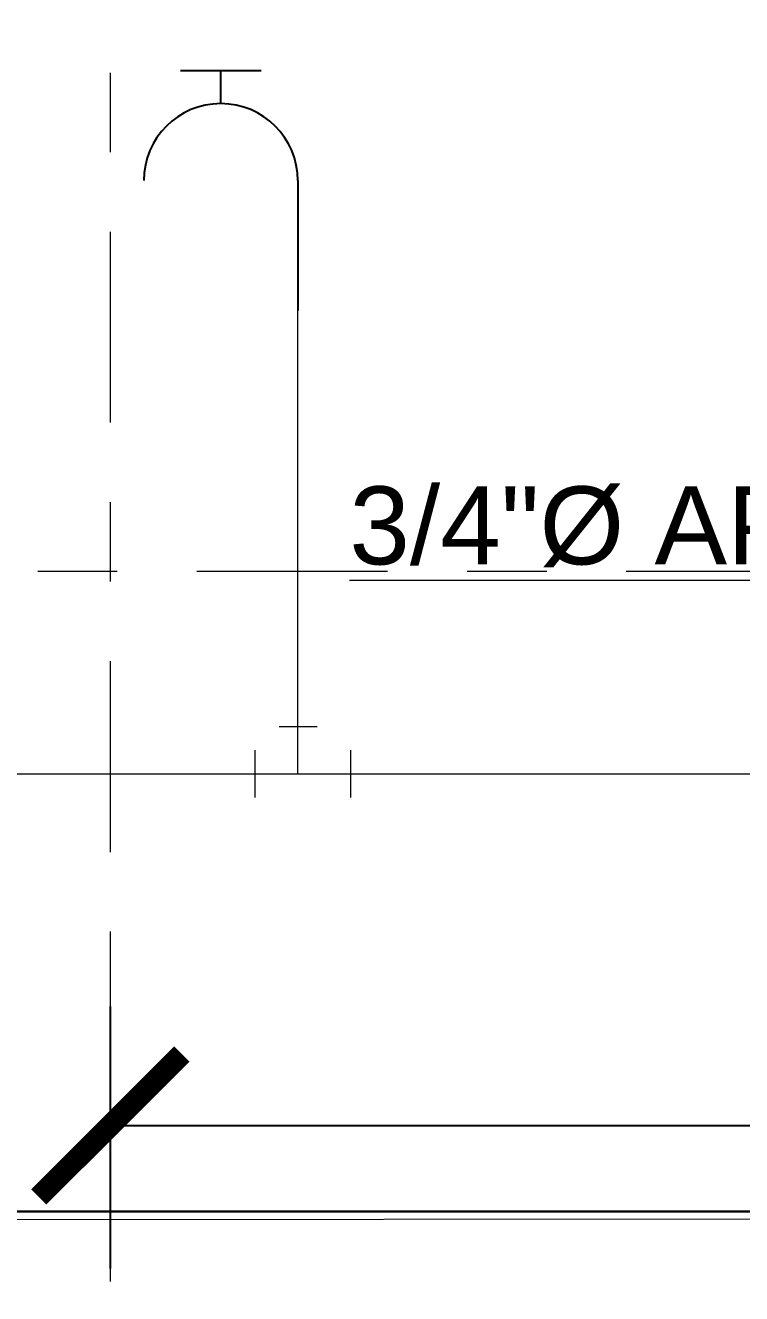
# Model space of a CAD drawing. Header units: millimetres. Extents: x -9559 to 23034, y -7226 to 22400.
# Drawn here: x 249.013 to 249.913, y 40.111 to 41.706 of the extents above; entities that cross this region are included whole.
import ezdxf

# ---------------------------------------------------------------- set-up
doc = ezdxf.new("R2010")
doc.units = ezdxf.units.MM
doc.header["$LTSCALE"] = 0.02
doc.linetypes.add('ACAD_ISO10W100', pattern=[18, 12, -3, 0, -3])
for name, color, linetype, lineweight in [('A-ANNO-DIMS', 251, 'Continuous', 9), ('G-ANNO-TEXT', 250, 'Continuous', 9), ('I-FURN', 9, 'Continuous', 9), ('IH-AGUA FRIA', 140, 'Continuous', 5), ('IH-LLAVES O VALVULAS', 190, 'Continuous', 25), ('S-GRID', 253, 'ACAD_ISO10W100', 5)]:
    doc.layers.add(name, color=color, linetype=linetype, lineweight=lineweight)
doc.styles.add('Arial_4', font='arial.ttf', dxfattribs={"height": 0.105})
doc.styles.get("Standard").update_dxf_attribs({"font": 'GOTHIC.TTF'})
doc.dimstyles.get("Standard").update_dxf_attribs({"dimtxt": 0.18, "dimasz": 0.18, "dimexe": 0.18, "dimexo": 0.0625, "dimgap": 0.09, "dimtad": 0, "dimzin": 3, "dimdsep": 46, "dimtxsty": 'Standard', "dimblk": 'ARCHTICK', "dimcen": 0.09, "dimadec": 0, "dimazin": 0, "dimtfac": 1, "dimtofl": 0, "dimtmove": 0, "dimatfit": 3, "dimldrblk": 'ARCHTICK', "dimfxl": 1, "dimtolj": 1, "dimtzin": 0, "dimarcsym": 0})

# ---------------------------------------------------------------- blocks, each defined once
blk = doc.blocks.new('_ArchTick')
at = {"color": 0, "linetype": 'ByBlock', "const_width": 0.15}
blk.add_lwpolyline([(-0.5, -0.5), (0.5, 0.5)], dxfattribs=at)
blk = doc.blocks.new('*D465')
at = {"layer": 'A-ANNO-DIMS', "color": 0, "lineweight": -2, "transparency": 16777216}
for p, q in [((249.1196438322112, 40.4720127411922), (249.1196438322112, 40.14238070683616)), ((255.1196438322112, 40.4720127411922), (255.1196438322112, 40.14238070683616)), ((249.1196438322112, 40.32238070683616), (251.7991067825851, 40.32238070683616)), ((255.1196438322112, 40.32238070683616), (252.4401808818373, 40.32238070683616))]:
    blk.add_line(p, q, dxfattribs=at)
at = {"layer": 'A-ANNO-DIMS', "color": 0, "lineweight": -2, "transparency": 16777216, "xscale": 0.18, "yscale": 0.18, "zscale": 0.18, "rotation": 180}
blk.add_blockref('_ArchTick', (249.1196438322112, 40.32238070683616), dxfattribs=at)
at = {"layer": 'A-ANNO-DIMS', "color": 0, "lineweight": -2, "transparency": 16777216, "xscale": 0.18, "yscale": 0.18, "zscale": 0.18}
blk.add_blockref('_ArchTick', (255.1196438322112, 40.32238070683616), dxfattribs=at)
at = {"layer": 'A-ANNO-DIMS', "color": 0, "transparency": 16777216, "insert": (252.1196438322112, 40.32238070683616), "char_height": 0.18, "width": 0.6074467504359189, "attachment_point": 5}
blk.add_mtext('\\A1;6.00', dxfattribs=at)
blk = doc.blocks.new('*D583')
at = {"layer": 'I-FURN', "color": 0, "lineweight": -2, "ltscale": 0.2, "transparency": 16777216}
for p, q in [((261.7202413190097, 57.83354033897702), (260.1503399272639, 40.78161644149934)), ((244.780583341498, 40.21401689142537), (259.5280833414984, 40.2140168914254))]:
    blk.add_line(p, q, dxfattribs=at)
for start, end in [(84.73983874230555, 111.3548677973432), (153.3849709449626, 180.0000000000001)]:
    blk.add_arc((260.0980833414984, 40.21401689142539), 0.7499999999999969, start, end, dxfattribs=at)
at = {"layer": 'I-FURN', "color": 0, "lineweight": -2, "ltscale": 0.2, "transparency": 16777216, "xscale": 0.18, "yscale": 0.18, "zscale": 0.18}
for p, rotation in [((260.1668420069793, 40.96085840468059), 354.7398387423056), ((259.3480833414984, 40.2140168914254), 270.0000000000001)]:
    blk.add_blockref('_ArchTick', p, dxfattribs=dict(at, rotation=rotation))
at = {"layer": 'I-FURN', "color": 0, "ltscale": 0.2, "transparency": 16777216, "insert": (259.5926473906158, 40.76812383016134), "char_height": 0.18, "attachment_point": 5, "rotation": 42.36991937115292}
blk.add_mtext('\\A1;95°', dxfattribs=at)
blk = doc.blocks.new('*D584')
at = {"layer": 'I-FURN', "color": 0, "lineweight": -2, "ltscale": 0.2, "transparency": 16777216}
for p, q in [((244.7805829294351, 57.83424384433113), (261.1559749658086, 57.89370732124829)), ((260.275243543552, 40.27630610883284), (261.6791976139882, 57.32769946899299))]:
    blk.add_line(p, q, dxfattribs=at)
for start, end in [(180.208055555556, 201.5802144633137), (243.9209177681439, 265.2930766759017)]:
    blk.add_arc((261.7259712077998, 57.89577713174829), 0.7499999999996272, start, end, dxfattribs=at)
at = {"layer": 'I-FURN', "color": 0, "lineweight": -2, "ltscale": 0.2, "transparency": 16777216, "xscale": 0.18, "yscale": 0.18, "zscale": 0.18}
for p, rotation in [((260.9759761525481, 57.89305369687986), 90.20805555555597), ((261.6644270054162, 57.1483065228596), 355.2930766759017)]:
    blk.add_blockref('_ArchTick', p, dxfattribs=dict(at, rotation=rotation))
at = {"layer": 'I-FURN', "color": 0, "ltscale": 0.2, "transparency": 16777216, "insert": (261.1752343559607, 57.38667113097254), "char_height": 0.18, "attachment_point": 5, "rotation": 312.7505661157288}
blk.add_mtext('\\A1;85°', dxfattribs=at)
blk = doc.blocks.new('*D585')
at = {"layer": 'I-FURN', "color": 0, "lineweight": -2, "ltscale": 0.2, "transparency": 16777216}
for p, q in [((261.6634716198622, 57.89555017884258), (245.2880795834892, 57.83608670192547)), ((244.718083341498, 40.27651689142536), (244.7180833414975, 57.26401689142529))]:
    blk.add_line(p, q, dxfattribs=at)
for start, end in [(336.1190793515831, 0.2080555555559194), (270.0000000000019, 294.0889762039747)]:
    blk.add_arc((244.7180833414975, 57.83401689142545), 0.7500000000001649, start, end, dxfattribs=at)
at = {"layer": 'I-FURN', "color": 0, "lineweight": -2, "ltscale": 0.2, "transparency": 16777216, "xscale": 0.18, "yscale": 0.18, "zscale": 0.18}
for p, rotation in [((245.4680783967497, 57.83674032629385), 90.20805555555592), ((244.7180833414975, 57.08401689142529), 180.0000000000019)]:
    blk.add_blockref('_ArchTick', p, dxfattribs=dict(at, rotation=rotation))
at = {"layer": 'I-FURN', "color": 0, "ltscale": 0.2, "transparency": 16777216, "insert": (245.2493754344894, 57.3046505608712), "char_height": 0.18, "attachment_point": 5, "rotation": 45.10402777777891}
blk.add_mtext('\\A1;90°', dxfattribs=at)
blk = doc.blocks.new('*D586')
at = {"layer": 'I-FURN', "color": 0, "lineweight": -2, "ltscale": 0.2, "transparency": 16777216}
for p, q in [((244.7180833414975, 57.77151689142542), (244.718083341498, 40.78401689142576)), ((260.0355833414985, 40.21401689142542), (245.2880833414984, 40.21401689142537))]:
    blk.add_line(p, q, dxfattribs=at)
for start, end in [(66.01505157379825, 90.00000000000173), (1.97194390250738e-13, 23.98494842620379)]:
    blk.add_arc((244.718083341498, 40.21401689142537), 0.7500000000004018, start, end, dxfattribs=at)
at = {"layer": 'I-FURN', "color": 0, "lineweight": -2, "ltscale": 0.2, "transparency": 16777216, "xscale": 0.18, "yscale": 0.18, "zscale": 0.18}
for p, rotation in [((244.718083341498, 40.96401689142577), 180.0000000000017), ((245.4680833414984, 40.21401689142537), 270.0000000000002)]:
    blk.add_blockref('_ArchTick', p, dxfattribs=dict(at, rotation=rotation))
at = {"layer": 'I-FURN', "color": 0, "ltscale": 0.2, "transparency": 16777216, "insert": (245.2484134273882, 40.74434697731559), "char_height": 0.18, "attachment_point": 5, "rotation": 315.000000000001}
blk.add_mtext('\\A1;90°', dxfattribs=at)

msp = doc.modelspace()

# ---------------------------------------------------------------- linework, layer by layer
at = {"layer": 'I-FURN'}
msp.add_line((243.3104941008789, 40.19930094164862), (263.3853022045098, 40.21706620479202), dxfattribs=at)
msp.add_lwpolyline([(260.0980833414981, 40.2140168914255), (261.7259712078002, 57.8957771317483), (244.7180833414979, 57.83401689142526), (244.7180833414982, 40.21401689142527), (260.0980833414981, 40.2140168914255)], dxfattribs=at)
at = {"layer": 'IH-AGUA FRIA'}
for p, q in [((249.3553812479949, 40.76451106113177), (249.3553812479949, 41.34736971825146)), ((249.3796760422986, 40.82378750296454), (249.3319716161696, 40.82378750296454)), ((249.3011907676515, 40.7942096996241), (249.3011907676515, 40.73481242263949)), ((249.4214385489064, 40.7942096996241), (249.4214385489064, 40.73481242263949)), ((248.8259729442065, 40.76451106113177), (259.6657415472728, 40.76451106113177))]:
    msp.add_line(p, q, dxfattribs=at)
at = {"layer": 'IH-LLAVES O VALVULAS'}
for p, q in [((249.3091027948366, 41.64856445632017), (249.2080093831818, 41.64856445632017)), ((249.2585560890092, 41.60752216157971), (249.2585560890087, 41.64856445632017)), ((249.3553812479949, 41.51069700259404), (249.3553812479949, 41.34736971825146))]:
    msp.add_line(p, q, dxfattribs=at)
msp.add_arc((249.2585560890092, 41.51069700259404), 0.09682515898566635, 0, 180, dxfattribs=at)
at = {"layer": 'S-GRID'}
for p, q in [((249.1196438322112, 60.34631629522346), (249.1196438322112, 39.21829952903749)), ((247.0683403709712, 41.01970432074427), (261.5536784554478, 41.01970432074427))]:
    msp.add_line(p, q, dxfattribs=at)

# ---------------------------------------------------------------- texts
at = {"layer": 'G-ANNO-TEXT', "style": 'Arial_4'}
msp.add_text('%%U3/4"Ø AP-LLave', height=0.09807253545718031, dxfattribs=at).set_placement((249.4202052184241, 41.02801020005234))

# ---------------------------------------------------------------- dimensions: what is measured, and where the dimension line sits
at = {"layer": 'A-ANNO-DIMS'}
dim = msp.add_linear_dim(base=(255.1196438322112, 40.32238070683616), p1=(249.1196438322112, 40.5345127411922), p2=(255.1196438322112, 40.5345127411922), dimstyle='Standard', dxfattribs=at)
dim.commit()
dim.dimension.update_dxf_attribs({"geometry": '*D465', "text_midpoint": (252.1196438322112, 40.32238070683616)})
at = {"layer": 'I-FURN', "ltscale": 0.2}
for base, center, p1, p2, picture, middle in [((261.0672943898265, 57.53710618301658), (261.7259712077998, 57.89577713174828), (260.27011486002, 40.21401689142541), (244.7180833414974, 57.83401689142543), '*D584', (261.1752343559608, 57.38667113097257)), ((245.0938692562521, 57.18495222109415), (244.7180833414974, 57.83401689142543), (261.7259712077998, 57.89577713174828), (244.718083341498, 40.21401689142536), '*D585', (245.2493754344894, 57.30465056087122)), ((259.7635143411472, 40.88525722394722), (260.0980833414985, 40.21401689142541), (244.718083341498, 40.21401689142536), (261.7259712077998, 57.89577713174828), '*D583', (259.5926473906158, 40.76812383016139)), ((245.3676023943367, 40.5890168914256), (244.718083341498, 40.21401689142536), (244.7180833414974, 57.83401689142543), (260.0980833414985, 40.21401689142541), '*D586', (245.2484134273882, 40.74434697731557))]:
    dim = msp.add_angular_dim_3p(base=base, center=center, p1=p1, p2=p2, dimstyle='Standard', dxfattribs=at)
    dim.commit()
    dim.dimension.update_dxf_attribs({"geometry": picture, "text_midpoint": middle})

doc.saveas('drawing.dxf')
